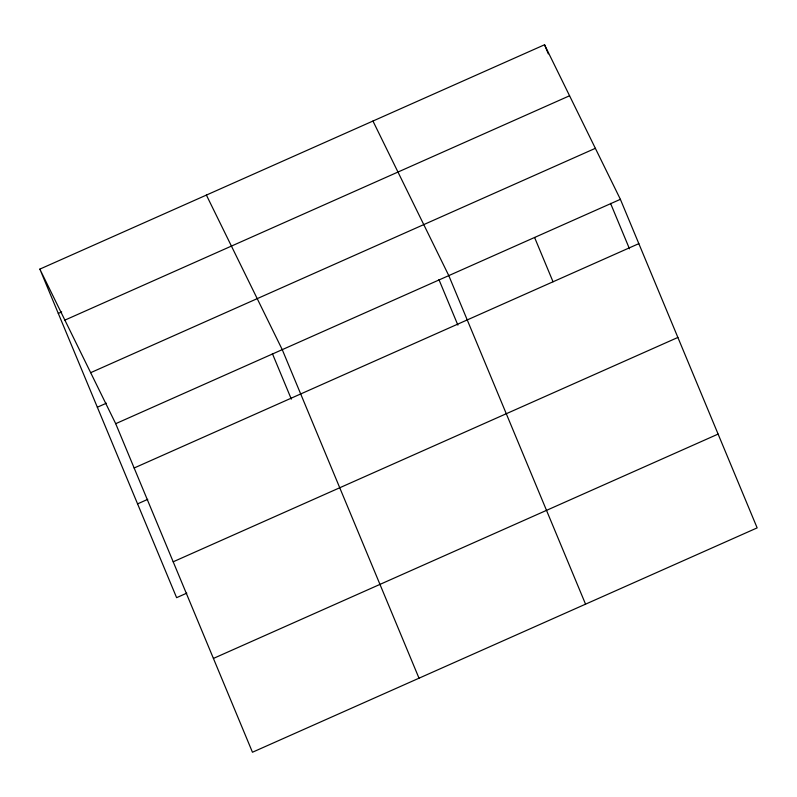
<?xml version="1.0" encoding="UTF-8"?>
<svg xmlns="http://www.w3.org/2000/svg" width="797" height="797" viewBox="0 0 797 797"><rect width="100%" height="100%" fill="white"/><g stroke="black" fill="none" stroke-linecap="round" stroke-linejoin="round"><path stroke-width="1.2" d="M39.85 269.117L544.54 44.762L620.385 199.33L757.15 527.883L252.46 752.238L115.704 423.685L39.85 269.117L176.615 597.67L186.807 593.137M58.301 313.43L61.698 311.926M64.886 320.125L569.566 95.77M90.669 372.677L595.359 148.322M97.344 407.227L106.409 403.202M115.704 423.685L620.385 199.33M134.145 467.998L638.835 243.643M137.572 503.873L147.764 499.34M173.188 561.795L677.878 337.45M213.417 658.432L718.107 434.086M372.946 121.044L448.791 275.613L585.556 604.166M206.393 195.086L282.248 349.644L419.013 678.197M544.54 44.762L548.316 53.857M610.542 203.345L629.481 248.823M534.588 237.476L553.038 281.789M438.948 279.627L457.886 325.106M272.405 353.659L291.333 399.138"/></g></svg>
